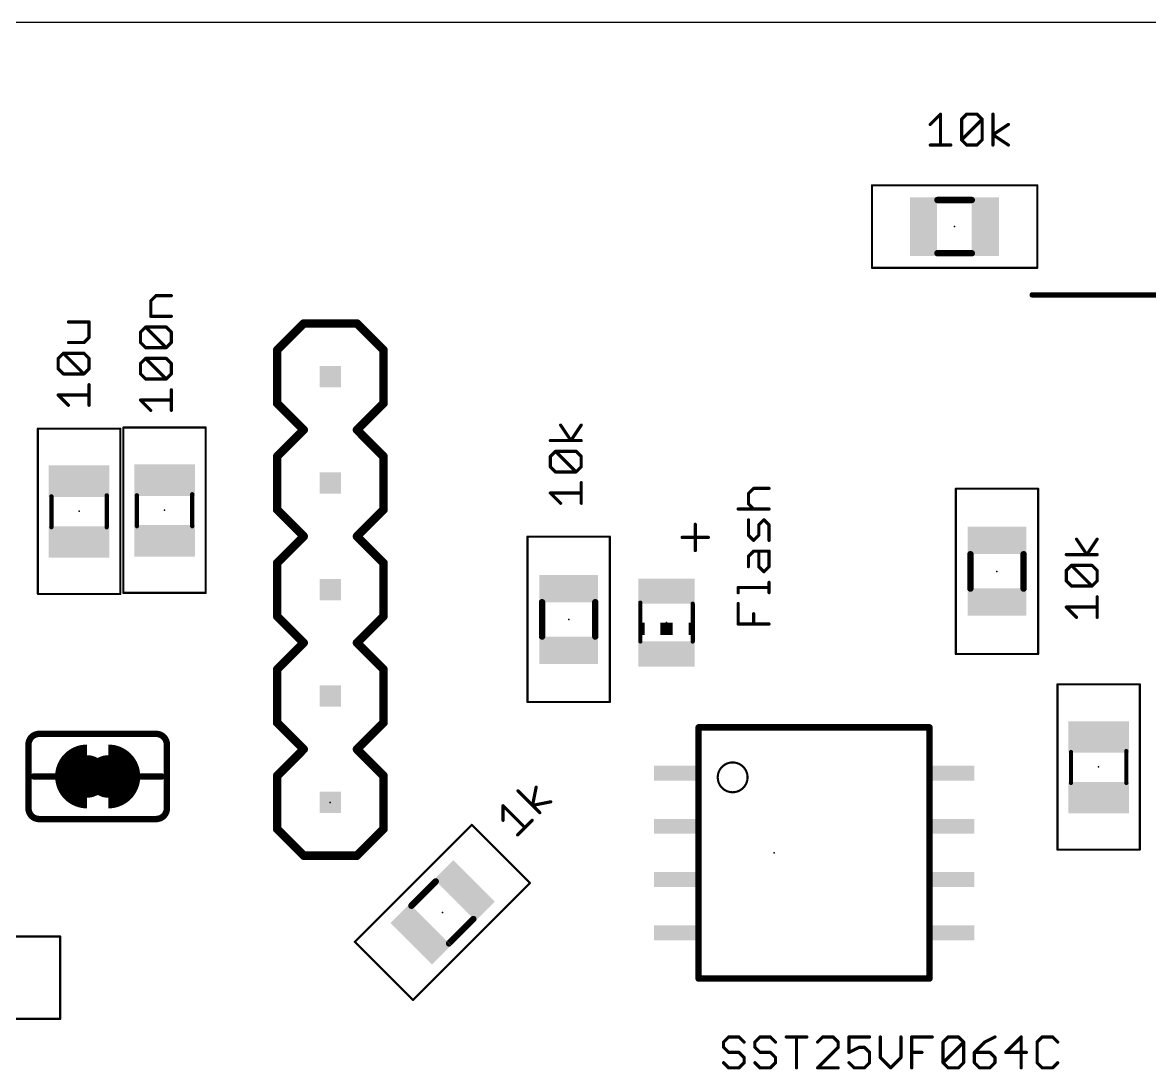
# Model space of a CAD drawing. Extents: x -5 to 95, y -7 to 91.
# Drawn here: x 46.43 to 73.33, y 56.72 to 81.7 of the extents above; entities that cross this region are included whole.
import ezdxf

# ---------------------------------------------------------------- set-up
doc = ezdxf.new("R2010")
doc.units = 0
for name, color, linetype in [('20', 7, 'CONTINUOUS'), ('21', 253, 'CONTINUOUS'), ('22', 253, 'CONTINUOUS'), ('23', 7, 'CONTINUOUS'), ('27', 253, 'CONTINUOUS'), ('39', 22, 'CONTINUOUS'), ('51', 253, 'CONTINUOUS')]:
    doc.layers.add(name, color=color, linetype=linetype)

# ---------------------------------------------------------------- blocks, each defined once
blk = doc.blocks.new('RECT')
blk.add_solid([(-0.5, -0.5), (0.5, -0.5), (-0.5, 0.5), (0.5, 0.5)])

msp = doc.modelspace()

# ---------------------------------------------------------------- linework, layer by layer
at = {"layer": '20'}
msp.add_line((95, 81.7), (-5, 81.7), dxfattribs=at)
at = {"layer": '21'}
for points, const_width in [([(52.5061, 73.8845), (53.1411, 74.5195)], 0.2032), ([(53.1411, 74.5195), (54.4111, 74.5195)], 0.2032), ([(54.4111, 74.5195), (55.0461, 73.8845)], 0.2032), ([(52.5061, 72.6145), (52.5061, 73.8845)], 0.2032), ([(55.0461, 73.8845), (55.0461, 72.6145)], 0.2032), ([(53.1411, 71.9795), (52.5061, 72.6145)], 0.2032), ([(55.0461, 72.6145), (54.4111, 71.9795)], 0.2032), ([(52.5061, 71.3445), (53.1411, 71.9795)], 0.2032), ([(54.4111, 71.9795), (55.0461, 71.3445)], 0.2032), ([(52.5061, 70.0745), (52.5061, 71.3445)], 0.2032), ([(55.0461, 71.3445), (55.0461, 70.0745)], 0.2032), ([(52.5061, 70.0745), (53.1411, 69.4395)], 0.2032), ([(54.4111, 69.4395), (55.0461, 70.0745)], 0.2032), ([(62.4864, 69.7283), (62.4864, 69.1012)], 0.0762), ([(52.5061, 68.8045), (53.1411, 69.4395)], 0.2032), ([(54.4111, 69.4395), (55.0461, 68.8045)], 0.2032), ([(62.1729, 69.4148), (62.7999, 69.4148)], 0.0762), ([(52.5061, 67.5345), (52.5061, 68.8045)], 0.2032), ([(55.0461, 68.8045), (55.0461, 67.5345)], 0.2032), ([(53.1411, 66.8995), (52.5061, 67.5345)], 0.2032), ([(55.0461, 67.5345), (54.4111, 66.8995)], 0.2032), ([(52.5061, 66.2645), (53.1411, 66.8995)], 0.2032), ([(54.4111, 66.8995), (55.0461, 66.2645)], 0.2032), ([(52.5061, 64.9945), (52.5061, 66.2645)], 0.2032), ([(55.0461, 66.2645), (55.0461, 64.9945)], 0.2032), ([(53.1411, 64.3595), (52.5061, 64.9945)], 0.2032), ([(55.0461, 64.9945), (54.4111, 64.3595)], 0.2032), ([(68.0768, 64.8828), (62.5658, 64.8828)], 0.1524), ([(46.8264, 64.7263), (49.6204, 64.7263)], 0.1524), ([(46.5724, 62.9483), (46.5724, 64.4723)], 0.1524), ([(49.8744, 62.9483), (49.8744, 64.4723)], 0.1524), ([(52.5061, 63.7245), (53.1411, 64.3595)], 0.2032), ([(54.4111, 64.3595), (55.0461, 63.7245)], 0.2032), ([(52.5061, 62.4545), (52.5061, 63.7245)], 0.2032), ([(55.0461, 63.7245), (55.0461, 62.4545)], 0.2032), ([(49.6204, 62.6943), (46.8264, 62.6943)], 0.1524), ([(52.5061, 62.4545), (53.1411, 61.8195)], 0.2032), ([(54.4111, 61.8195), (55.0461, 62.4545)], 0.2032), ([(53.1411, 61.8195), (54.4111, 61.8195)], 0.2032), ([(62.5658, 58.8888), (68.0768, 58.8888)], 0.1524)]:
    msp.add_lwpolyline(points, dxfattribs=dict(at, const_width=const_width))
for points, const_width in [([(53.1411, 74.5703, 1), (53.1411, 74.4687)], 0.1016), ([(53.177, 74.4836, 1), (53.1052, 74.5555)], 0.1016), ([(54.447, 74.5555, 1), (54.3752, 74.4836)], 0.1016), ([(54.4111, 74.4687, 1), (54.4111, 74.5703)], 0.1016), ([(52.5569, 73.8845, 1), (52.4553, 73.8845)], 0.1016), ([(52.4702, 73.9205, 1), (52.542, 73.8486)], 0.1016), ([(55.0969, 73.8845, 1), (54.9953, 73.8845)], 0.1016), ([(55.0102, 73.8486, 1), (55.082, 73.9205)], 0.1016), ([(52.542, 72.6505, 1), (52.4702, 72.5786)], 0.1016), ([(52.4553, 72.6145, 1), (52.5569, 72.6145)], 0.1016), ([(54.9953, 72.6145, 1), (55.0969, 72.6145)], 0.1016), ([(55.082, 72.5786, 1), (55.0102, 72.6505)], 0.1016), ([(53.177, 71.9436, 1), (53.1052, 72.0155)], 0.1016), ([(53.1052, 71.9436, 1), (53.177, 72.0155)], 0.1016), ([(54.447, 72.0155, 1), (54.3752, 71.9436)], 0.1016), ([(54.3752, 72.0155, 1), (54.447, 71.9436)], 0.1016), ([(52.5569, 71.3445, 1), (52.4553, 71.3445)], 0.1016), ([(52.4702, 71.3805, 1), (52.542, 71.3086)], 0.1016), ([(55.0969, 71.3445, 1), (54.9953, 71.3445)], 0.1016), ([(55.0102, 71.3086, 1), (55.082, 71.3805)], 0.1016), ([(52.542, 70.1105, 1), (52.4702, 70.0386)], 0.1016), ([(52.4553, 70.0745, 1), (52.5569, 70.0745)], 0.1016), ([(54.9953, 70.0745, 1), (55.0969, 70.0745)], 0.1016), ([(55.082, 70.0386, 1), (55.0102, 70.1105)], 0.1016), ([(62.5054, 69.7283, 1), (62.4673, 69.7283)], 0.0381), ([(53.177, 69.4036, 1), (53.1052, 69.4755)], 0.1016), ([(53.1052, 69.4036, 1), (53.177, 69.4755)], 0.1016), ([(54.447, 69.4755, 1), (54.3752, 69.4036)], 0.1016), ([(54.3752, 69.4755, 1), (54.447, 69.4036)], 0.1016), ([(62.1729, 69.4338, 1), (62.1729, 69.3957)], 0.0381), ([(62.7999, 69.3957, 1), (62.7999, 69.4338)], 0.0381), ([(52.5569, 68.8045, 1), (52.4553, 68.8045)], 0.1016), ([(52.4702, 68.8405, 1), (52.542, 68.7686)], 0.1016), ([(55.0969, 68.8045, 1), (54.9953, 68.8045)], 0.1016), ([(55.0102, 68.7686, 1), (55.082, 68.8405)], 0.1016), ([(62.4673, 69.1012, 1), (62.5054, 69.1012)], 0.0381), ([(52.542, 67.5705, 1), (52.4702, 67.4986)], 0.1016), ([(52.4553, 67.5345, 1), (52.5569, 67.5345)], 0.1016), ([(54.9953, 67.5345, 1), (55.0969, 67.5345)], 0.1016), ([(55.082, 67.4986, 1), (55.0102, 67.5705)], 0.1016), ([(53.177, 66.8636, 1), (53.1052, 66.9355)], 0.1016), ([(53.1052, 66.8636, 1), (53.177, 66.9355)], 0.1016), ([(54.447, 66.9355, 1), (54.3752, 66.8636)], 0.1016), ([(54.3752, 66.9355, 1), (54.447, 66.8636)], 0.1016), ([(52.5569, 66.2645, 1), (52.4553, 66.2645)], 0.1016), ([(52.4702, 66.3005, 1), (52.542, 66.2286)], 0.1016), ([(55.0969, 66.2645, 1), (54.9953, 66.2645)], 0.1016), ([(55.0102, 66.2286, 1), (55.082, 66.3005)], 0.1016), ([(52.542, 65.0305, 1), (52.4702, 64.9586)], 0.1016), ([(55.082, 64.9586, 1), (55.0102, 65.0305)], 0.1016), ([(52.4553, 64.9945, 1), (52.5569, 64.9945)], 0.1016), ([(54.9953, 64.9945, 1), (55.0969, 64.9945)], 0.1016), ([(62.5658, 64.9209, 1), (62.5658, 64.8447)], 0.0762), ([(68.0768, 64.8447, 1), (68.0768, 64.9209)], 0.0762), ([(46.8264, 64.7263, 0.4142), (46.5724, 64.4723)], 0.1524), ([(46.8264, 64.7644, 1), (46.8264, 64.6882)], 0.0762), ([(46.8264, 64.6882, 1), (46.8264, 64.7644)], 0.0762), ([(49.8744, 64.4723, 0.4142), (49.6204, 64.7263)], 0.1524), ([(49.6204, 64.7644, 1), (49.6204, 64.6882)], 0.0762), ([(49.6204, 64.6882, 1), (49.6204, 64.7644)], 0.0762), ([(46.6105, 64.4723, 1), (46.5343, 64.4723)], 0.0762), ([(46.5343, 64.4723, 1), (46.6105, 64.4723)], 0.0762), ([(49.9125, 64.4723, 1), (49.8363, 64.4723)], 0.0762), ([(49.8363, 64.4723, 1), (49.9125, 64.4723)], 0.0762), ([(53.177, 64.3236, 1), (53.1052, 64.3955)], 0.1016), ([(53.1052, 64.3236, 1), (53.177, 64.3955)], 0.1016), ([(54.447, 64.3955, 1), (54.3752, 64.3236)], 0.1016), ([(54.3752, 64.3955, 1), (54.447, 64.3236)], 0.1016), ([(63.3782, 63.3336, 1), (63.3782, 64.0448, 1), (63.3782, 63.3336)], 0.0508), ([(52.5569, 63.7245, 1), (52.4553, 63.7245)], 0.1016), ([(52.4702, 63.7605, 1), (52.542, 63.6886)], 0.1016), ([(55.0969, 63.7245, 1), (54.9953, 63.7245)], 0.1016), ([(55.0102, 63.6886, 1), (55.082, 63.7605)], 0.1016), ([(46.5724, 62.9483, 0.4142), (46.8264, 62.6943)], 0.1524), ([(46.6105, 62.9483, 1), (46.5343, 62.9483)], 0.0762), ([(46.5343, 62.9483, 1), (46.6105, 62.9483)], 0.0762), ([(49.6204, 62.6943, 0.4142), (49.8744, 62.9483)], 0.1524), ([(49.9125, 62.9483, 1), (49.8363, 62.9483)], 0.0762), ([(49.8363, 62.9483, 1), (49.9125, 62.9483)], 0.0762), ([(46.8264, 62.7324, 1), (46.8264, 62.6562)], 0.0762), ([(46.8264, 62.6562, 1), (46.8264, 62.7324)], 0.0762), ([(49.6204, 62.7324, 1), (49.6204, 62.6562)], 0.0762), ([(49.6204, 62.6562, 1), (49.6204, 62.7324)], 0.0762), ([(52.542, 62.4905, 1), (52.4702, 62.4186)], 0.1016), ([(52.4553, 62.4545, 1), (52.5569, 62.4545)], 0.1016), ([(54.9953, 62.4545, 1), (55.0969, 62.4545)], 0.1016), ([(55.082, 62.4186, 1), (55.0102, 62.4905)], 0.1016), ([(53.1411, 61.8703, 1), (53.1411, 61.7687)], 0.1016), ([(53.1052, 61.7836, 1), (53.177, 61.8555)], 0.1016), ([(54.3752, 61.8555, 1), (54.447, 61.7836)], 0.1016), ([(54.4111, 61.7687, 1), (54.4111, 61.8703)], 0.1016), ([(62.5658, 58.9269, 1), (62.5658, 58.8507)], 0.0762), ([(68.0768, 58.8507, 1), (68.0768, 58.9269)], 0.0762)]:
    msp.add_lwpolyline(points, format="xyb", dxfattribs=dict(at, const_width=const_width))
at = {"layer": '22', "const_width": 0.127}
msp.add_lwpolyline([(88.3272, 75.2014), (70.5272, 75.2014)], dxfattribs=at)
at = {"layer": '22', "const_width": 0.0635}
msp.add_lwpolyline([(70.5272, 75.2332, 1), (70.5272, 75.1697)], format="xyb", dxfattribs=at)
at = {"layer": '23'}
for p in [(68.6763, 76.8309), (47.779, 70.0382), (49.8189, 70.0638), (69.6878, 68.6038), (59.4647, 67.4594), (61.8003, 67.3824), (72.1143, 63.9367), (48.2234, 63.7103), (53.7761, 63.0895), (64.3688, 61.8858), (56.4505, 60.4663)]:
    msp.add_point(p, dxfattribs=at)
at = {"layer": '27', "const_width": 0.0762}
for points in [[(68.0942, 79.2687), (68.34, 79.5144)], [(68.34, 79.5144), (68.34, 78.7772)], [(68.8427, 79.3916), (68.9655, 79.5144)], [(68.8427, 78.9001), (68.8427, 79.3916)], [(68.8427, 78.9001), (69.3341, 79.3916)], [(68.9655, 79.5144), (69.2113, 79.5144)], [(69.2113, 79.5144), (69.3341, 79.3916)], [(69.3341, 79.3916), (69.3341, 78.9001)], [(69.5911, 78.7772), (69.5911, 79.5144)], [(69.5911, 79.023), (69.9597, 79.2687)], [(68.0942, 78.7772), (68.5857, 78.7772)], [(68.9655, 78.7772), (68.8427, 78.9001)], [(69.2113, 78.7772), (68.9655, 78.7772)], [(69.3341, 78.9001), (69.2113, 78.7772)], [(69.9597, 78.7772), (69.5911, 79.023)], [(49.4904, 75.0594), (49.6133, 75.1823)], [(49.4904, 74.6908), (49.4904, 75.0594)], [(49.6133, 75.1823), (49.9819, 75.1823)], [(48.0175, 74.5558), (47.526, 74.5558)], [(48.0175, 74.1872), (48.0175, 74.5558)], [(49.9819, 74.6908), (49.4904, 74.6908)], [(49.2447, 74.311), (49.3675, 74.4339)], [(49.2447, 74.0653), (49.2447, 74.311)], [(49.3675, 74.4339), (49.859, 74.4339)], [(49.859, 73.9424), (49.3675, 74.4339)], [(49.859, 74.4339), (49.9819, 74.311)], [(49.9819, 74.311), (49.9819, 74.0653)], [(47.526, 74.0643), (47.8946, 74.0643)], [(47.8946, 74.0643), (48.0175, 74.1872)], [(49.3675, 73.9424), (49.2447, 74.0653)], [(49.859, 73.9424), (49.3675, 73.9424)], [(49.9819, 74.0653), (49.859, 73.9424)], [(47.2803, 73.6845), (47.4031, 73.8074)], [(47.2803, 73.4388), (47.2803, 73.6845)], [(47.4031, 73.8074), (47.8946, 73.8074)], [(47.8946, 73.3159), (47.4031, 73.8074)], [(47.8946, 73.8074), (48.0175, 73.6845)], [(48.0175, 73.6845), (48.0175, 73.4388)], [(49.2447, 73.5626), (49.3675, 73.6855)], [(49.3675, 73.6855), (49.859, 73.6855)], [(49.859, 73.194), (49.3675, 73.6855)], [(49.859, 73.6855), (49.9819, 73.5626)], [(47.4031, 73.3159), (47.2803, 73.4388)], [(48.0175, 73.4388), (47.8946, 73.3159)], [(49.2447, 73.3168), (49.2447, 73.5626)], [(49.9819, 73.5626), (49.9819, 73.3168)], [(47.8946, 73.3159), (47.4031, 73.3159)], [(49.3675, 73.194), (49.2447, 73.3168)], [(49.859, 73.194), (49.3675, 73.194)], [(49.9819, 73.3168), (49.859, 73.194)], [(48.0175, 72.5675), (48.0175, 73.059)], [(49.9819, 72.4456), (49.9819, 72.937)], [(47.526, 72.5675), (47.2803, 72.8132)], [(47.2803, 72.8132), (48.0175, 72.8132)], [(49.4904, 72.4456), (49.2447, 72.6913)], [(49.2447, 72.6913), (49.9819, 72.6913)], [(59.5187, 71.7256), (59.273, 72.0942)], [(59.7645, 72.0942), (59.5187, 71.7256)], [(59.7645, 71.7256), (59.0272, 71.7256)], [(59.0272, 71.3458), (59.1501, 71.4687)], [(59.0272, 71.1001), (59.0272, 71.3458)], [(59.1501, 71.4687), (59.6416, 71.4687)], [(59.6416, 70.9772), (59.1501, 71.4687)], [(59.6416, 71.4687), (59.7645, 71.3458)], [(59.7645, 71.3458), (59.7645, 71.1001)], [(59.1501, 70.9772), (59.0272, 71.1001)], [(59.6416, 70.9772), (59.1501, 70.9772)], [(59.7645, 71.1001), (59.6416, 70.9772)], [(59.7645, 70.2288), (59.7645, 70.7203)], [(59.273, 70.2288), (59.0272, 70.4745)], [(59.0272, 70.4745), (59.7645, 70.4745)], [(63.756, 70.4604), (63.8789, 70.5833)], [(63.756, 70.2147), (63.756, 70.4604)], [(63.8789, 70.5833), (64.2475, 70.5833)], [(63.8789, 70.0918), (63.756, 70.2147)], [(63.5103, 70.0918), (64.2475, 70.0918)], [(63.756, 69.4663), (63.756, 69.8349)], [(64.1247, 69.8349), (64.0018, 69.712)], [(64.0018, 69.712), (64.0018, 69.4663)], [(64.2475, 69.712), (64.1247, 69.8349)], [(64.2475, 69.3434), (64.2475, 69.712)], [(63.8789, 69.3434), (63.756, 69.4663)], [(64.0018, 69.4663), (63.8789, 69.3434)], [(71.8325, 69.0037), (71.5867, 69.3723)], [(72.0782, 69.3723), (71.8325, 69.0037)], [(63.756, 68.9636), (63.8789, 69.0865)], [(63.756, 68.7179), (63.756, 68.9636)], [(63.8789, 69.0865), (64.2475, 69.0865)], [(64.0018, 68.7179), (64.0018, 69.0865)], [(64.2475, 69.0865), (64.2475, 68.7179)], [(72.0782, 69.0037), (71.341, 69.0037)], [(64.1247, 68.595), (64.0018, 68.7179)], [(64.2475, 68.7179), (64.1247, 68.595)], [(71.341, 68.6239), (71.4639, 68.7467)], [(71.341, 68.3781), (71.341, 68.6239)], [(71.4639, 68.7467), (71.9553, 68.7467)], [(71.9553, 68.2552), (71.4639, 68.7467)], [(71.9553, 68.7467), (72.0782, 68.6239)], [(72.0782, 68.6239), (72.0782, 68.3781)], [(64.2475, 68.0961), (64.2475, 68.3418)], [(71.4639, 68.2552), (71.341, 68.3781)], [(72.0782, 68.3781), (71.9553, 68.2552)], [(63.5103, 68.0961), (63.5103, 68.2189)], [(63.5103, 68.2189), (64.2475, 68.2189)], [(71.9553, 68.2552), (71.4639, 68.2552)], [(63.5103, 67.3476), (63.5103, 67.8391)], [(71.5867, 67.5068), (71.341, 67.7526)], [(71.341, 67.7526), (72.0782, 67.7526)], [(72.0782, 67.5068), (72.0782, 67.9983)], [(63.8789, 67.3476), (63.8789, 67.5934)], [(64.2475, 67.3476), (63.5103, 67.3476)], [(58.602, 63.0192), (58.6888, 63.4536)], [(58.7757, 62.8454), (58.2544, 63.3667)], [(57.899, 62.6638), (57.899, 63.0113)], [(57.899, 63.0113), (58.4203, 62.49)], [(59.0364, 63.1061), (58.602, 63.0192)], [(58.2465, 62.3162), (58.594, 62.6638)], [(63.2841, 57.4943), (63.1612, 57.3714)], [(63.1612, 57.3714), (63.1612, 57.2486)], [(63.5298, 57.4943), (63.2841, 57.4943)], [(63.6527, 57.3714), (63.5298, 57.4943)], [(64.0325, 57.4943), (63.9096, 57.3714)], [(63.9096, 57.3714), (63.9096, 57.2486)], [(64.2782, 57.4943), (64.0325, 57.4943)], [(64.4011, 57.3714), (64.2782, 57.4943)], [(64.658, 57.4943), (65.1495, 57.4943)], [(64.9038, 56.7571), (64.9038, 57.4943)], [(65.5293, 57.4943), (65.4064, 57.3714)], [(65.7751, 57.4943), (65.5293, 57.4943)], [(65.8979, 57.3714), (65.7751, 57.4943)], [(65.8979, 57.2486), (65.8979, 57.3714)], [(66.6463, 57.4943), (66.1549, 57.4943)], [(66.1549, 57.4943), (66.1549, 57.1257)], [(66.9033, 57.4943), (66.9033, 57.0028)], [(67.3948, 57.0028), (67.3948, 57.4943)], [(67.6517, 56.7571), (67.6517, 57.4943)], [(67.6517, 57.4943), (68.1432, 57.4943)], [(68.4001, 57.3714), (68.523, 57.4943)], [(68.4001, 56.88), (68.4001, 57.3714)], [(68.4001, 56.88), (68.8916, 57.3714)], [(68.523, 57.4943), (68.7687, 57.4943)], [(68.7687, 57.4943), (68.8916, 57.3714)], [(68.8916, 57.3714), (68.8916, 56.88)], [(69.3943, 57.3714), (69.1485, 57.1257)], [(69.64, 57.4943), (69.3943, 57.3714)], [(70.2655, 57.4943), (69.8969, 57.1257)], [(70.2655, 56.7571), (70.2655, 57.4943)], [(70.7682, 57.4943), (70.6453, 57.3714)], [(70.6453, 57.3714), (70.6453, 56.88)], [(71.014, 57.4943), (70.7682, 57.4943)], [(71.1368, 57.3714), (71.014, 57.4943)], [(63.1612, 57.2486), (63.2841, 57.1257)], [(63.2841, 57.1257), (63.5298, 57.1257)], [(63.5298, 57.1257), (63.6527, 57.0028)], [(63.6527, 57.0028), (63.6527, 56.88)], [(63.9096, 57.2486), (64.0325, 57.1257)], [(64.0325, 57.1257), (64.2782, 57.1257)], [(64.2782, 57.1257), (64.4011, 57.0028)], [(64.4011, 57.0028), (64.4011, 56.88)], [(65.4064, 56.7571), (65.8979, 57.2486)], [(66.1549, 57.1257), (66.4006, 57.2486)], [(66.4006, 57.2486), (66.5235, 57.2486)], [(66.5235, 57.2486), (66.6463, 57.1257)], [(66.6463, 57.1257), (66.6463, 56.88)], [(66.9033, 57.0028), (67.149, 56.7571)], [(67.149, 56.7571), (67.3948, 57.0028)], [(67.6517, 57.1257), (67.8974, 57.1257)], [(69.1485, 57.1257), (69.1485, 56.88)], [(69.5171, 57.1257), (69.1485, 57.1257)], [(69.64, 57.0028), (69.5171, 57.1257)], [(69.64, 56.88), (69.64, 57.0028)], [(69.8969, 57.1257), (70.3884, 57.1257)], [(63.2841, 56.7571), (63.1612, 56.88)], [(63.5298, 56.7571), (63.2841, 56.7571)], [(63.6527, 56.88), (63.5298, 56.7571)], [(64.0325, 56.7571), (63.9096, 56.88)], [(64.2782, 56.7571), (64.0325, 56.7571)], [(64.4011, 56.88), (64.2782, 56.7571)], [(65.8979, 56.7571), (65.4064, 56.7571)], [(66.2777, 56.7571), (66.1549, 56.88)], [(66.5235, 56.7571), (66.2777, 56.7571)], [(66.6463, 56.88), (66.5235, 56.7571)], [(68.523, 56.7571), (68.4001, 56.88)], [(68.7687, 56.7571), (68.523, 56.7571)], [(68.8916, 56.88), (68.7687, 56.7571)], [(69.1485, 56.88), (69.2714, 56.7571)], [(69.2714, 56.7571), (69.5171, 56.7571)], [(69.5171, 56.7571), (69.64, 56.88)], [(70.6453, 56.88), (70.7682, 56.7571)], [(70.7682, 56.7571), (71.014, 56.7571)], [(71.014, 56.7571), (71.1368, 56.88)]]:
    msp.add_lwpolyline(points, dxfattribs=at)
at = {"layer": '27', "const_width": 0.0381}
for points in [[(68.359, 79.5144, 1), (68.3209, 79.5144)], [(68.3535, 79.501, 1), (68.3265, 79.5279)], [(68.8617, 79.3916, 1), (68.8236, 79.3916)], [(68.8292, 79.405, 1), (68.8561, 79.3781)], [(68.9655, 79.5335, 1), (68.9655, 79.4954)], [(68.979, 79.501, 1), (68.9521, 79.5279)], [(69.2247, 79.5279, 1), (69.1978, 79.501)], [(69.2113, 79.4954, 1), (69.2113, 79.5335)], [(69.3532, 79.3916, 1), (69.3151, 79.3916)], [(69.3476, 79.3781, 1), (69.3207, 79.405)], [(69.3207, 79.3781, 1), (69.3476, 79.405)], [(69.6101, 79.5144, 1), (69.572, 79.5144)], [(68.0808, 79.2822, 1), (68.1077, 79.2552)], [(69.9703, 79.2529, 1), (69.9491, 79.2846)], [(68.0942, 78.7963, 1), (68.0942, 78.7582)], [(68.5857, 78.7582, 1), (68.5857, 78.7963)], [(68.8561, 78.9136, 1), (68.8292, 78.8866)], [(68.8292, 78.9136, 1), (68.8561, 78.8866)], [(68.8236, 78.9001, 1), (68.8617, 78.9001)], [(68.9655, 78.7963, 1), (68.9655, 78.7582)], [(68.9521, 78.7637, 1), (68.979, 78.7907)], [(69.1978, 78.7907, 1), (69.2247, 78.7637)], [(69.2113, 78.7582, 1), (69.2113, 78.7963)], [(69.3151, 78.9001, 1), (69.3532, 78.9001)], [(69.3476, 78.8866, 1), (69.3207, 78.9136)], [(69.6016, 79.0388, 1), (69.5805, 79.0071)], [(69.5805, 79.0388, 1), (69.6016, 79.0071)], [(69.9491, 78.7614, 1), (69.9703, 78.7931)], [(68.3209, 78.7772, 1), (68.359, 78.7772)], [(69.572, 78.7772, 1), (69.6101, 78.7772)], [(49.4769, 75.0729, 1), (49.5039, 75.0459)], [(49.5095, 75.0594, 1), (49.4714, 75.0594)], [(49.6133, 75.2013, 1), (49.6133, 75.1632)], [(49.6267, 75.1688, 1), (49.5998, 75.1958)], [(49.9819, 75.1632, 1), (49.9819, 75.2013)], [(47.526, 74.5749, 1), (47.526, 74.5368)], [(48.0365, 74.5558, 1), (47.9984, 74.5558)], [(48.0175, 74.5368, 1), (48.0175, 74.5749)], [(49.4904, 74.7099, 1), (49.4904, 74.6718)], [(49.4714, 74.6908, 1), (49.5095, 74.6908)], [(49.9819, 74.6718, 1), (49.9819, 74.7099)], [(49.2312, 74.3245, 1), (49.2581, 74.2975)], [(49.2637, 74.311, 1), (49.2256, 74.311)], [(49.3675, 74.4529, 1), (49.3675, 74.4148)], [(49.381, 74.4473, 1), (49.3541, 74.4204)], [(49.381, 74.4204, 1), (49.3541, 74.4473)], [(49.8725, 74.4473, 1), (49.8455, 74.4204)], [(49.859, 74.4148, 1), (49.859, 74.4529)], [(50.0009, 74.311, 1), (49.9628, 74.311)], [(49.9684, 74.2975, 1), (49.9954, 74.3245)], [(47.526, 74.0834, 1), (47.526, 74.0453)], [(47.8812, 74.0778, 1), (47.9081, 74.0509)], [(47.8946, 74.0453, 1), (47.8946, 74.0834)], [(47.9984, 74.1872, 1), (48.0365, 74.1872)], [(48.031, 74.1737, 1), (48.004, 74.2007)], [(49.2581, 74.0787, 1), (49.2312, 74.0518)], [(49.2256, 74.0653, 1), (49.2637, 74.0653)], [(49.3675, 73.9614, 1), (49.3675, 73.9233)], [(49.3541, 73.9289, 1), (49.381, 73.9559)], [(49.8455, 73.9559, 1), (49.8725, 73.9289)], [(49.8455, 73.9289, 1), (49.8725, 73.9559)], [(49.859, 73.9233, 1), (49.859, 73.9614)], [(49.9628, 74.0653, 1), (50.0009, 74.0653)], [(49.9954, 74.0518, 1), (49.9684, 74.0787)], [(47.2993, 73.6845, 1), (47.2612, 73.6845)], [(47.2668, 73.698, 1), (47.2937, 73.6711)], [(47.4031, 73.8265, 1), (47.4031, 73.7884)], [(47.4166, 73.8209, 1), (47.3897, 73.7939)], [(47.4166, 73.7939, 1), (47.3897, 73.8209)], [(47.9081, 73.8209, 1), (47.8812, 73.7939)], [(47.8946, 73.7884, 1), (47.8946, 73.8265)], [(48.0365, 73.6845, 1), (47.9984, 73.6845)], [(48.004, 73.6711, 1), (48.031, 73.698)], [(49.3675, 73.7045, 1), (49.3675, 73.6664)], [(49.381, 73.6989, 1), (49.3541, 73.672)], [(49.381, 73.672, 1), (49.3541, 73.6989)], [(49.8725, 73.6989, 1), (49.8455, 73.672)], [(49.859, 73.6664, 1), (49.859, 73.7045)], [(47.2937, 73.4523, 1), (47.2668, 73.4253)], [(47.2612, 73.4388, 1), (47.2993, 73.4388)], [(47.9984, 73.4388, 1), (48.0365, 73.4388)], [(48.031, 73.4253, 1), (48.004, 73.4523)], [(49.2312, 73.5761, 1), (49.2581, 73.5491)], [(49.2637, 73.5626, 1), (49.2256, 73.5626)], [(50.0009, 73.5626, 1), (49.9628, 73.5626)], [(49.9684, 73.5491, 1), (49.9954, 73.5761)], [(47.4031, 73.335, 1), (47.4031, 73.2969)], [(47.3897, 73.3025, 1), (47.4166, 73.3294)], [(47.8812, 73.3294, 1), (47.9081, 73.3025)], [(47.8812, 73.3025, 1), (47.9081, 73.3294)], [(47.8946, 73.2969, 1), (47.8946, 73.335)], [(49.2581, 73.3303, 1), (49.2312, 73.3034)], [(49.2256, 73.3168, 1), (49.2637, 73.3168)], [(49.3675, 73.213, 1), (49.3675, 73.1749)], [(49.3541, 73.1805, 1), (49.381, 73.2074)], [(49.8455, 73.2074, 1), (49.8725, 73.1805)], [(49.8455, 73.1805, 1), (49.8725, 73.2074)], [(49.859, 73.1749, 1), (49.859, 73.213)], [(49.9628, 73.3168, 1), (50.0009, 73.3168)], [(49.9954, 73.3034, 1), (49.9684, 73.3303)], [(48.0365, 73.059, 1), (47.9984, 73.059)], [(50.0009, 72.937, 1), (49.9628, 72.937)], [(47.2937, 72.8267, 1), (47.2668, 72.7998)], [(47.2803, 72.8323, 1), (47.2803, 72.7942)], [(48.0175, 72.7942, 1), (48.0175, 72.8323)], [(49.2581, 72.7048, 1), (49.2312, 72.6778)], [(49.2447, 72.7103, 1), (49.2447, 72.6722)], [(49.9819, 72.6722, 1), (49.9819, 72.7103)], [(47.5125, 72.554, 1), (47.5395, 72.581)], [(47.9984, 72.5675, 1), (48.0365, 72.5675)], [(49.4769, 72.4321, 1), (49.5039, 72.459)], [(49.9628, 72.4456, 1), (50.0009, 72.4456)], [(59.2888, 72.1048, 1), (59.2571, 72.0837)], [(59.7803, 72.0837, 1), (59.7486, 72.1048)], [(59.0272, 71.7447, 1), (59.0272, 71.7066)], [(59.5029, 71.7362, 1), (59.5346, 71.715)], [(59.5029, 71.715, 1), (59.5346, 71.7362)], [(59.7645, 71.7066, 1), (59.7645, 71.7447)], [(59.0138, 71.3593, 1), (59.0407, 71.3323)], [(59.0463, 71.3458, 1), (59.0082, 71.3458)], [(59.1636, 71.4822, 1), (59.1366, 71.4552)], [(59.1501, 71.4877, 1), (59.1501, 71.4496)], [(59.1636, 71.4552, 1), (59.1366, 71.4822)], [(59.6551, 71.4822, 1), (59.6281, 71.4552)], [(59.6416, 71.4496, 1), (59.6416, 71.4877)], [(59.7835, 71.3458, 1), (59.7454, 71.3458)], [(59.751, 71.3323, 1), (59.7779, 71.3593)], [(59.0407, 71.1135, 1), (59.0138, 71.0866)], [(59.0082, 71.1001, 1), (59.0463, 71.1001)], [(59.1501, 70.9962, 1), (59.1501, 70.9581)], [(59.1366, 70.9637, 1), (59.1636, 70.9907)], [(59.6281, 70.9907, 1), (59.6551, 70.9637)], [(59.6281, 70.9637, 1), (59.6551, 70.9907)], [(59.6416, 70.9581, 1), (59.6416, 70.9962)], [(59.7454, 71.1001, 1), (59.7835, 71.1001)], [(59.7779, 71.0866, 1), (59.751, 71.1135)], [(59.7835, 70.7203, 1), (59.7454, 70.7203)], [(59.0272, 70.4936, 1), (59.0272, 70.4555)], [(59.0407, 70.488, 1), (59.0138, 70.4611)], [(59.7645, 70.4555, 1), (59.7645, 70.4936)], [(63.7751, 70.4604, 1), (63.737, 70.4604)], [(63.7426, 70.4739, 1), (63.7695, 70.447)], [(63.8789, 70.6024, 1), (63.8789, 70.5643)], [(63.8924, 70.5698, 1), (63.8654, 70.5968)], [(64.2475, 70.5643, 1), (64.2475, 70.6024)], [(59.2595, 70.2153, 1), (59.2865, 70.2423)], [(59.7454, 70.2288, 1), (59.7835, 70.2288)], [(63.7695, 70.2282, 1), (63.7426, 70.2012)], [(63.737, 70.2147, 1), (63.7751, 70.2147)], [(63.5103, 70.1109, 1), (63.5103, 70.0728)], [(63.8654, 70.0784, 1), (63.8924, 70.1053)], [(64.2475, 70.0728, 1), (64.2475, 70.1109)], [(63.7751, 69.8349, 1), (63.737, 69.8349)], [(64.0208, 69.712, 1), (63.9827, 69.712)], [(63.9883, 69.7255, 1), (64.0152, 69.6986)], [(64.1381, 69.8484, 1), (64.1112, 69.8214)], [(64.1381, 69.8214, 1), (64.1112, 69.8484)], [(64.2666, 69.712, 1), (64.2285, 69.712)], [(64.234, 69.6986, 1), (64.261, 69.7255)], [(63.7695, 69.4797, 1), (63.7426, 69.4528)], [(63.737, 69.4663, 1), (63.7751, 69.4663)], [(63.9827, 69.4663, 1), (64.0208, 69.4663)], [(64.0152, 69.4528, 1), (63.9883, 69.4797)], [(71.6026, 69.3828, 1), (71.5709, 69.3617)], [(72.0941, 69.3617, 1), (72.0624, 69.3828)], [(63.8654, 69.3569, 1), (63.8924, 69.3299)], [(63.8654, 69.3299, 1), (63.8924, 69.3569)], [(64.2285, 69.3434, 1), (64.2666, 69.3434)], [(63.7426, 68.9771, 1), (63.7695, 68.9501)], [(63.7751, 68.9636, 1), (63.737, 68.9636)], [(63.8789, 69.1055, 1), (63.8789, 69.0674)], [(63.8924, 69.073, 1), (63.8654, 69.0999)], [(64.0208, 69.0865, 1), (63.9827, 69.0865)], [(64.2666, 69.0865, 1), (64.2285, 69.0865)], [(64.2475, 69.0674, 1), (64.2475, 69.1055)], [(71.341, 69.0227, 1), (71.341, 68.9846)], [(71.8166, 69.0142, 1), (71.8483, 68.9931)], [(71.8166, 68.9931, 1), (71.8483, 69.0142)], [(72.0782, 68.9846, 1), (72.0782, 69.0227)], [(63.737, 68.7179, 1), (63.7751, 68.7179)], [(64.0152, 68.7313, 1), (63.9883, 68.7044)], [(63.9827, 68.7179, 1), (64.0208, 68.7179)], [(64.1112, 68.6085, 1), (64.1381, 68.5815)], [(64.1112, 68.5815, 1), (64.1381, 68.6085)], [(64.2285, 68.7179, 1), (64.2666, 68.7179)], [(64.261, 68.7044, 1), (64.234, 68.7313)], [(71.36, 68.6239, 1), (71.3219, 68.6239)], [(71.3275, 68.6373, 1), (71.3545, 68.6104)], [(71.4639, 68.7658, 1), (71.4639, 68.7277)], [(71.4773, 68.7602, 1), (71.4504, 68.7333)], [(71.4773, 68.7333, 1), (71.4504, 68.7602)], [(71.9688, 68.7602, 1), (71.9419, 68.7333)], [(71.9553, 68.7277, 1), (71.9553, 68.7658)], [(72.0973, 68.6239, 1), (72.0592, 68.6239)], [(72.0647, 68.6104, 1), (72.0917, 68.6373)], [(64.2666, 68.3418, 1), (64.2285, 68.3418)], [(71.3545, 68.3916, 1), (71.3275, 68.3646)], [(71.3219, 68.3781, 1), (71.36, 68.3781)], [(72.0592, 68.3781, 1), (72.0973, 68.3781)], [(72.0917, 68.3646, 1), (72.0647, 68.3916)], [(63.5293, 68.2189, 1), (63.4912, 68.2189)], [(63.4912, 68.0961, 1), (63.5293, 68.0961)], [(63.5103, 68.238, 1), (63.5103, 68.1999)], [(64.2285, 68.0961, 1), (64.2666, 68.0961)], [(64.2475, 68.1999, 1), (64.2475, 68.238)], [(71.4639, 68.2743, 1), (71.4639, 68.2362)], [(71.4504, 68.2418, 1), (71.4773, 68.2687)], [(71.9419, 68.2687, 1), (71.9688, 68.2418)], [(71.9419, 68.2418, 1), (71.9688, 68.2687)], [(71.9553, 68.2362, 1), (71.9553, 68.2743)], [(63.5293, 67.8391, 1), (63.4912, 67.8391)], [(71.3545, 67.766, 1), (71.3275, 67.7391)], [(71.341, 67.7716, 1), (71.341, 67.7335)], [(72.0973, 67.9983, 1), (72.0592, 67.9983)], [(72.0782, 67.7335, 1), (72.0782, 67.7716)], [(63.898, 67.5934, 1), (63.8599, 67.5934)], [(71.5733, 67.4934, 1), (71.6002, 67.5203)], [(72.0592, 67.5068, 1), (72.0973, 67.5068)], [(63.4912, 67.3476, 1), (63.5293, 67.3476)], [(63.5103, 67.3667, 1), (63.5103, 67.3286)], [(63.8599, 67.3476, 1), (63.898, 67.3476)], [(64.2475, 67.3286, 1), (64.2475, 67.3667)], [(58.7075, 63.4499, 1), (58.6702, 63.4573)], [(58.2679, 63.3802, 1), (58.241, 63.3533)], [(57.918, 63.0113, 1), (57.8799, 63.0113)], [(57.9124, 63.0248, 1), (57.8855, 62.9978)], [(58.5982, 63.0379, 1), (58.6057, 63.0005)], [(58.5833, 63.0229, 1), (58.6206, 63.0155)], [(59.0401, 63.0874, 1), (59.0326, 63.1248)], [(57.8799, 62.6638, 1), (57.918, 62.6638)], [(58.6075, 62.6503, 1), (58.5806, 62.6772)], [(58.7623, 62.832, 1), (58.7892, 62.8589)], [(58.4068, 62.4765, 1), (58.4337, 62.5035)], [(58.233, 62.3297, 1), (58.26, 62.3027)], [(63.1802, 57.3714, 1), (63.1421, 57.3714)], [(63.1477, 57.3849, 1), (63.1747, 57.358)], [(63.2841, 57.5134, 1), (63.2841, 57.4753)], [(63.2975, 57.4808, 1), (63.2706, 57.5078)], [(63.5433, 57.5078, 1), (63.5163, 57.4808)], [(63.5298, 57.4753, 1), (63.5298, 57.5134)], [(63.6392, 57.358, 1), (63.6661, 57.3849)], [(63.9287, 57.3714, 1), (63.8906, 57.3714)], [(63.8961, 57.3849, 1), (63.9231, 57.358)], [(64.0325, 57.5134, 1), (64.0325, 57.4753)], [(64.0459, 57.4808, 1), (64.019, 57.5078)], [(64.2917, 57.5078, 1), (64.2647, 57.4808)], [(64.2782, 57.4753, 1), (64.2782, 57.5134)], [(64.3876, 57.358, 1), (64.4146, 57.3849)], [(64.658, 57.5134, 1), (64.658, 57.4753)], [(64.9228, 57.4943, 1), (64.8847, 57.4943)], [(65.1495, 57.4753, 1), (65.1495, 57.5134)], [(65.393, 57.3849, 1), (65.4199, 57.358)], [(65.5293, 57.5134, 1), (65.5293, 57.4753)], [(65.5428, 57.4808, 1), (65.5158, 57.5078)], [(65.7885, 57.5078, 1), (65.7616, 57.4808)], [(65.7751, 57.4753, 1), (65.7751, 57.5134)], [(65.917, 57.3714, 1), (65.8789, 57.3714)], [(65.8845, 57.358, 1), (65.9114, 57.3849)], [(66.1549, 57.5134, 1), (66.1549, 57.4753)], [(66.1739, 57.4943, 1), (66.1358, 57.4943)], [(66.6463, 57.4753, 1), (66.6463, 57.5134)], [(66.9223, 57.4943, 1), (66.8842, 57.4943)], [(67.4138, 57.4943, 1), (67.3757, 57.4943)], [(67.6707, 57.4943, 1), (67.6326, 57.4943)], [(67.6517, 57.5134, 1), (67.6517, 57.4753)], [(68.1432, 57.4753, 1), (68.1432, 57.5134)], [(68.3866, 57.3849, 1), (68.4136, 57.358)], [(68.4192, 57.3714, 1), (68.3811, 57.3714)], [(68.523, 57.5134, 1), (68.523, 57.4753)], [(68.5364, 57.4808, 1), (68.5095, 57.5078)], [(68.7822, 57.5078, 1), (68.7552, 57.4808)], [(68.7687, 57.4753, 1), (68.7687, 57.5134)], [(68.9106, 57.3714, 1), (68.8725, 57.3714)], [(68.9051, 57.358, 1), (68.8781, 57.3849)], [(68.8781, 57.358, 1), (68.9051, 57.3849)], [(69.3857, 57.3885, 1), (69.4028, 57.3544)], [(69.4077, 57.358, 1), (69.3808, 57.3849)], [(69.6485, 57.4773, 1), (69.6315, 57.5114)], [(70.2846, 57.4943, 1), (70.2465, 57.4943)], [(70.279, 57.4808, 1), (70.2521, 57.5078)], [(70.6644, 57.3714, 1), (70.6263, 57.3714)], [(70.6319, 57.3849, 1), (70.6588, 57.358)], [(70.7682, 57.5134, 1), (70.7682, 57.4753)], [(70.7817, 57.4808, 1), (70.7547, 57.5078)], [(71.0274, 57.5078, 1), (71.0005, 57.4808)], [(71.014, 57.4753, 1), (71.014, 57.5134)], [(71.1234, 57.358, 1), (71.1503, 57.3849)], [(63.1421, 57.2486, 1), (63.1802, 57.2486)], [(63.1747, 57.262, 1), (63.1477, 57.2351)], [(63.2841, 57.1448, 1), (63.2841, 57.1067)], [(63.2706, 57.1122, 1), (63.2975, 57.1392)], [(63.5433, 57.1392, 1), (63.5163, 57.1122)], [(63.5298, 57.1067, 1), (63.5298, 57.1448)], [(63.6717, 57.0028, 1), (63.6336, 57.0028)], [(63.6392, 56.9894, 1), (63.6661, 57.0163)], [(63.9231, 57.262, 1), (63.8961, 57.2351)], [(63.8906, 57.2486, 1), (63.9287, 57.2486)], [(64.0325, 57.1448, 1), (64.0325, 57.1067)], [(64.019, 57.1122, 1), (64.0459, 57.1392)], [(64.2917, 57.1392, 1), (64.2647, 57.1122)], [(64.2782, 57.1067, 1), (64.2782, 57.1448)], [(64.4201, 57.0028, 1), (64.382, 57.0028)], [(64.3876, 56.9894, 1), (64.4146, 57.0163)], [(65.8789, 57.2486, 1), (65.917, 57.2486)], [(65.9114, 57.2351, 1), (65.8845, 57.262)], [(66.1463, 57.1427, 1), (66.1634, 57.1087)], [(66.1358, 57.1257, 1), (66.1739, 57.1257)], [(66.4006, 57.2676, 1), (66.4006, 57.2295)], [(66.4091, 57.2315, 1), (66.3921, 57.2656)], [(66.5369, 57.262, 1), (66.51, 57.2351)], [(66.5235, 57.2295, 1), (66.5235, 57.2676)], [(66.6654, 57.1257, 1), (66.6273, 57.1257)], [(66.6329, 57.1122, 1), (66.6598, 57.1392)], [(66.9167, 57.0163, 1), (66.8898, 56.9894)], [(66.8842, 57.0028, 1), (66.9223, 57.0028)], [(67.3757, 57.0028, 1), (67.4138, 57.0028)], [(67.4082, 56.9894, 1), (67.3813, 57.0163)], [(67.6517, 57.1448, 1), (67.6517, 57.1067)], [(67.8974, 57.1067, 1), (67.8974, 57.1448)], [(69.1485, 57.1448, 1), (69.1485, 57.1067)], [(69.135, 57.1392, 1), (69.162, 57.1122)], [(69.1676, 57.1257, 1), (69.1295, 57.1257)], [(69.5306, 57.1392, 1), (69.5037, 57.1122)], [(69.5171, 57.1067, 1), (69.5171, 57.1448)], [(69.659, 57.0028, 1), (69.621, 57.0028)], [(69.6265, 56.9894, 1), (69.6535, 57.0163)], [(69.8969, 57.1448, 1), (69.8969, 57.1067)], [(69.8835, 57.1392, 1), (69.9104, 57.1122)], [(70.3884, 57.1067, 1), (70.3884, 57.1448)], [(63.1747, 56.8934, 1), (63.1477, 56.8665)], [(63.2841, 56.7761, 1), (63.2841, 56.738)], [(63.2706, 56.7436, 1), (63.2975, 56.7706)], [(63.5163, 56.7706, 1), (63.5433, 56.7436)], [(63.5298, 56.738, 1), (63.5298, 56.7761)], [(63.6336, 56.88, 1), (63.6717, 56.88)], [(63.6661, 56.8665, 1), (63.6392, 56.8934)], [(63.9231, 56.8934, 1), (63.8961, 56.8665)], [(64.0325, 56.7761, 1), (64.0325, 56.738)], [(64.019, 56.7436, 1), (64.0459, 56.7706)], [(64.2647, 56.7706, 1), (64.2917, 56.7436)], [(64.2782, 56.738, 1), (64.2782, 56.7761)], [(64.382, 56.88, 1), (64.4201, 56.88)], [(64.4146, 56.8665, 1), (64.3876, 56.8934)], [(64.8847, 56.7571, 1), (64.9228, 56.7571)], [(65.4064, 56.7761, 1), (65.4064, 56.738)], [(65.393, 56.7706, 1), (65.4199, 56.7436)], [(65.8979, 56.738, 1), (65.8979, 56.7761)], [(66.1683, 56.8934, 1), (66.1414, 56.8665)], [(66.2777, 56.7761, 1), (66.2777, 56.738)], [(66.2643, 56.7436, 1), (66.2912, 56.7706)], [(66.51, 56.7706, 1), (66.5369, 56.7436)], [(66.5235, 56.738, 1), (66.5235, 56.7761)], [(66.6273, 56.88, 1), (66.6654, 56.88)], [(66.6598, 56.8665, 1), (66.6329, 56.8934)], [(67.1355, 56.7706, 1), (67.1625, 56.7436)], [(67.1355, 56.7436, 1), (67.1625, 56.7706)], [(67.6326, 56.7571, 1), (67.6707, 56.7571)], [(68.4136, 56.8934, 1), (68.3866, 56.8665)], [(68.3866, 56.8934, 1), (68.4136, 56.8665)], [(68.3811, 56.88, 1), (68.4192, 56.88)], [(68.523, 56.7761, 1), (68.523, 56.738)], [(68.5095, 56.7436, 1), (68.5364, 56.7706)], [(68.7552, 56.7706, 1), (68.7822, 56.7436)], [(68.7687, 56.738, 1), (68.7687, 56.7761)], [(68.8725, 56.88, 1), (68.9106, 56.88)], [(68.9051, 56.8665, 1), (68.8781, 56.8934)], [(69.162, 56.8934, 1), (69.135, 56.8665)], [(69.1295, 56.88, 1), (69.1676, 56.88)], [(69.2714, 56.7761, 1), (69.2714, 56.738)], [(69.2579, 56.7436, 1), (69.2849, 56.7706)], [(69.5037, 56.7706, 1), (69.5306, 56.7436)], [(69.5171, 56.738, 1), (69.5171, 56.7761)], [(69.621, 56.88, 1), (69.659, 56.88)], [(69.6535, 56.8665, 1), (69.6265, 56.8934)], [(70.2465, 56.7571, 1), (70.2846, 56.7571)], [(70.6588, 56.8934, 1), (70.6319, 56.8665)], [(70.6263, 56.88, 1), (70.6644, 56.88)], [(70.7682, 56.7761, 1), (70.7682, 56.738)], [(70.7547, 56.7436, 1), (70.7817, 56.7706)], [(71.0005, 56.7706, 1), (71.0274, 56.7436)], [(71.014, 56.738, 1), (71.014, 56.7761)], [(71.1503, 56.8665, 1), (71.1234, 56.8934)]]:
    msp.add_lwpolyline(points, format="xyb", dxfattribs=at)
at = {"layer": '39', "const_width": 0.0508}
for points in [[(66.7033, 77.8139), (70.6493, 77.8139)], [(66.7033, 75.8479), (66.7033, 77.8139)], [(70.6493, 77.8139), (70.6493, 75.8479)], [(70.6493, 75.8479), (66.7033, 75.8479)], [(46.796, 68.0652), (46.796, 72.0112)], [(46.796, 72.0112), (48.762, 72.0112)], [(48.762, 72.0112), (48.762, 68.0652)], [(48.8359, 68.0908), (48.8359, 72.0368)], [(48.8359, 72.0368), (50.8019, 72.0368)], [(50.8019, 72.0368), (50.8019, 68.0908)], [(68.7048, 66.6308), (68.7048, 70.5768)], [(68.7048, 70.5768), (70.6708, 70.5768)], [(70.6708, 70.5768), (70.6708, 66.6308)], [(58.4817, 65.4864), (58.4817, 69.4324)], [(58.4817, 69.4324), (60.4477, 69.4324)], [(60.4477, 69.4324), (60.4477, 65.4864)], [(48.762, 68.0652), (46.796, 68.0652)], [(50.8019, 68.0908), (48.8359, 68.0908)], [(70.6708, 66.6308), (68.7048, 66.6308)], [(71.1313, 61.9637), (71.1313, 65.9097)], [(71.1313, 65.9097), (73.0973, 65.9097)], [(73.0973, 65.9097), (73.0973, 61.9637)], [(60.4477, 65.4864), (58.4817, 65.4864)], [(54.3603, 59.7662), (57.1505, 62.5565)], [(57.1505, 62.5565), (58.5407, 61.1663)], [(73.0973, 61.9637), (71.1313, 61.9637)], [(58.5407, 61.1663), (55.7504, 58.3761)], [(43.3826, 59.8923), (47.3286, 59.8923)], [(47.3286, 59.8923), (47.3286, 57.9263)], [(55.7504, 58.3761), (54.3603, 59.7662)], [(47.3286, 57.9263), (43.3826, 57.9263)]]:
    msp.add_lwpolyline(points, dxfattribs=at)
at = {"layer": '39', "const_width": 0.0254}
for points in [[(66.7033, 77.8266, 1), (66.7033, 77.8012)], [(66.716, 77.8139, 1), (66.6906, 77.8139)], [(70.662, 77.8139, 1), (70.6366, 77.8139)], [(70.6493, 77.8012, 1), (70.6493, 77.8266)], [(66.7033, 75.8606, 1), (66.7033, 75.8352)], [(66.6906, 75.8479, 1), (66.716, 75.8479)], [(70.6366, 75.8479, 1), (70.662, 75.8479)], [(70.6493, 75.8352, 1), (70.6493, 75.8606)], [(46.8087, 72.0112, 1), (46.7833, 72.0112)], [(46.796, 72.0239, 1), (46.796, 71.9985)], [(48.7747, 72.0112, 1), (48.7493, 72.0112)], [(48.762, 71.9985, 1), (48.762, 72.0239)], [(48.8486, 72.0368, 1), (48.8232, 72.0368)], [(48.8359, 72.0495, 1), (48.8359, 72.0241)], [(50.8146, 72.0368, 1), (50.7892, 72.0368)], [(50.8019, 72.0241, 1), (50.8019, 72.0495)], [(68.7175, 70.5768, 1), (68.6921, 70.5768)], [(68.7048, 70.5895, 1), (68.7048, 70.5641)], [(70.6835, 70.5768, 1), (70.6581, 70.5768)], [(70.6708, 70.5641, 1), (70.6708, 70.5895)], [(58.4944, 69.4324, 1), (58.469, 69.4324)], [(58.4817, 69.4451, 1), (58.4817, 69.4197)], [(60.4604, 69.4324, 1), (60.435, 69.4324)], [(60.4477, 69.4197, 1), (60.4477, 69.4451)], [(46.796, 68.0779, 1), (46.796, 68.0525)], [(46.7833, 68.0652, 1), (46.8087, 68.0652)], [(48.7493, 68.0652, 1), (48.7747, 68.0652)], [(48.762, 68.0525, 1), (48.762, 68.0779)], [(48.8359, 68.1035, 1), (48.8359, 68.0781)], [(48.8232, 68.0908, 1), (48.8486, 68.0908)], [(50.7892, 68.0908, 1), (50.8146, 68.0908)], [(50.8019, 68.0781, 1), (50.8019, 68.1035)], [(68.7048, 66.6435, 1), (68.7048, 66.6181)], [(68.6921, 66.6308, 1), (68.7175, 66.6308)], [(70.6581, 66.6308, 1), (70.6835, 66.6308)], [(70.6708, 66.6181, 1), (70.6708, 66.6435)], [(71.144, 65.9097, 1), (71.1186, 65.9097)], [(71.1313, 65.9224, 1), (71.1313, 65.897)], [(73.11, 65.9097, 1), (73.0846, 65.9097)], [(73.0973, 65.897, 1), (73.0973, 65.9224)], [(58.4817, 65.4991, 1), (58.4817, 65.4737)], [(58.469, 65.4864, 1), (58.4944, 65.4864)], [(60.435, 65.4864, 1), (60.4604, 65.4864)], [(60.4477, 65.4737, 1), (60.4477, 65.4991)], [(57.1595, 62.5655, 1), (57.1415, 62.5475)], [(57.1595, 62.5475, 1), (57.1415, 62.5655)], [(71.1313, 61.9764, 1), (71.1313, 61.951)], [(71.1186, 61.9637, 1), (71.144, 61.9637)], [(73.0846, 61.9637, 1), (73.11, 61.9637)], [(73.0973, 61.951, 1), (73.0973, 61.9764)], [(58.5496, 61.1573, 1), (58.5317, 61.1753)], [(58.5317, 61.1573, 1), (58.5496, 61.1753)], [(47.3413, 59.8923, 1), (47.3159, 59.8923)], [(47.3286, 59.8796, 1), (47.3286, 59.905)], [(54.3692, 59.7752, 1), (54.3513, 59.7573)], [(54.3513, 59.7752, 1), (54.3692, 59.7573)], [(55.7414, 58.3851, 1), (55.7594, 58.3671)], [(55.7414, 58.3671, 1), (55.7594, 58.3851)], [(47.3159, 57.9263, 1), (47.3413, 57.9263)], [(47.3286, 57.9136, 1), (47.3286, 57.939)]]:
    msp.add_lwpolyline(points, format="xyb", dxfattribs=at)
at = {"layer": '51'}
for points, const_width in [([(68.2663, 77.4659), (69.0863, 77.4659)], 0.1524), ([(68.2663, 76.1959), (69.0863, 76.1959)], 0.1524), ([(49.1589, 70.4198), (49.1589, 69.6828)], 0.1016), ([(50.4789, 70.4448), (50.4789, 69.6828)], 0.1016), ([(47.119, 70.3942), (47.119, 69.6572)], 0.1016), ([(48.439, 70.4192), (48.439, 69.6572)], 0.1016), ([(69.0528, 69.0138), (69.0528, 68.1938)], 0.1524), ([(70.3228, 69.0138), (70.3228, 68.1938)], 0.1524), ([(58.8297, 67.0494), (58.8297, 67.8694)], 0.1524), ([(60.0997, 67.0494), (60.0997, 67.8694)], 0.1524), ([(61.1753, 66.9324), (61.1753, 67.8574)], 0.1016), ([(62.4253, 66.9324), (62.4253, 67.8324)], 0.1016), ([(62.5658, 64.8828), (62.5658, 58.8888)], 0.1524), ([(68.0768, 58.8888), (68.0768, 64.8828)], 0.1524), ([(71.4543, 64.2927), (71.4543, 63.5557)], 0.1016), ([(72.7743, 64.3177), (72.7743, 63.5557)], 0.1016), ([(47.2074, 63.7103), (46.6994, 63.7103)], 0.1524), ([(49.2394, 63.7103), (49.7474, 63.7103)], 0.1524), ([(56.2914, 61.2052), (55.7115, 60.6254)], 0.1524), ([(57.1894, 60.3072), (56.6096, 59.7274)], 0.1524)]:
    msp.add_lwpolyline(points, dxfattribs=dict(at, const_width=const_width))
for points, const_width in [([(68.2663, 77.504, 1), (68.2663, 77.4278)], 0.0762), ([(69.0863, 77.4278, 1), (69.0863, 77.504)], 0.0762), ([(68.2663, 76.234, 1), (68.2663, 76.1578)], 0.0762), ([(69.0863, 76.1578, 1), (69.0863, 76.234)], 0.0762), ([(49.1843, 70.4198, 1), (49.1335, 70.4198)], 0.0508), ([(50.5043, 70.4448, 1), (50.4535, 70.4448)], 0.0508), ([(47.1444, 70.3942, 1), (47.0936, 70.3942)], 0.0508), ([(48.4644, 70.4192, 1), (48.4136, 70.4192)], 0.0508), ([(47.0936, 69.6572, 1), (47.1444, 69.6572)], 0.0508), ([(48.4136, 69.6572, 1), (48.4644, 69.6572)], 0.0508), ([(49.1335, 69.6828, 1), (49.1843, 69.6828)], 0.0508), ([(50.4535, 69.6828, 1), (50.5043, 69.6828)], 0.0508), ([(69.0909, 69.0138, 1), (69.0147, 69.0138)], 0.0762), ([(70.3609, 69.0138, 1), (70.2847, 69.0138)], 0.0762), ([(69.0147, 68.1938, 1), (69.0909, 68.1938)], 0.0762), ([(70.2847, 68.1938, 1), (70.3609, 68.1938)], 0.0762), ([(58.8678, 67.8694, 1), (58.7916, 67.8694)], 0.0762), ([(60.1378, 67.8694, 1), (60.0616, 67.8694)], 0.0762), ([(61.2007, 67.8574, 1), (61.1499, 67.8574)], 0.0508), ([(62.4507, 67.8324, 1), (62.3999, 67.8324)], 0.0508), ([(58.7916, 67.0494, 1), (58.8678, 67.0494)], 0.0762), ([(60.0616, 67.0494, 1), (60.1378, 67.0494)], 0.0762), ([(61.1499, 66.9324, 1), (61.2007, 66.9324)], 0.0508), ([(62.3999, 66.9324, 1), (62.4507, 66.9324)], 0.0508), ([(62.6039, 64.8828, 1), (62.5277, 64.8828)], 0.0762), ([(68.1149, 64.8828, 1), (68.0387, 64.8828)], 0.0762), ([(47.9694, 63.8373, 1), (47.9694, 63.5833)], 1.27), ([(48.4774, 63.5833, 1), (48.4774, 63.8373)], 1.27), ([(71.4797, 64.2927, 1), (71.4289, 64.2927)], 0.0508), ([(72.7997, 64.3177, 1), (72.7489, 64.3177)], 0.0508), ([(46.6994, 63.7484, 1), (46.6994, 63.6722)], 0.0762), ([(47.2074, 63.6722, 1), (47.2074, 63.7484)], 0.0762), ([(49.2394, 63.7484, 1), (49.2394, 63.6722)], 0.0762), ([(49.7474, 63.6722, 1), (49.7474, 63.7484)], 0.0762), ([(71.4289, 63.5557, 1), (71.4797, 63.5557)], 0.0508), ([(72.7489, 63.5557, 1), (72.7997, 63.5557)], 0.0508), ([(56.3183, 61.1783, 1), (56.2644, 61.2322)], 0.0762), ([(55.6846, 60.6523, 1), (55.7385, 60.5984)], 0.0762), ([(57.2163, 60.2802, 1), (57.1624, 60.3341)], 0.0762), ([(56.5826, 59.7543, 1), (56.6365, 59.7004)], 0.0762), ([(62.5277, 58.8888, 1), (62.6039, 58.8888)], 0.0762), ([(68.0387, 58.8888, 1), (68.1149, 58.8888)], 0.0762)]:
    msp.add_lwpolyline(points, format="xyb", dxfattribs=dict(at, const_width=const_width))

# ---------------------------------------------------------------- block references
at = {"layer": '21', "yscale": 0.3, "rotation": 180}
for p, xscale in [((61.2003, 67.2324), 0.15), ((61.8003, 67.2324), 0.3), ((62.4003, 67.2324), 0.15)]:
    msp.add_blockref('RECT', p, dxfattribs=dict(at, xscale=xscale))
at = {"layer": '51', "xscale": 0.65, "yscale": 1.4}
for p in [(67.9345, 76.8324), (69.4077, 76.8324)]:
    msp.add_blockref('RECT', p, dxfattribs=at)
at = {"layer": '51'}
for p, xscale, yscale, rotation in [((53.7761, 73.2495), 0.508, 0.508, 90), ((47.7801, 70.7553), 0.7501, 1.4501, 270), ((49.82, 70.7809), 0.7501, 1.4501, 270), ((53.7761, 70.7095), 0.508, 0.508, 90), ((47.7801, 69.3075), 0.7501, 1.4501, 270), ((49.82, 69.3331), 0.7501, 1.4501, 270), ((69.6893, 69.3456), 0.65, 1.4, 270), ((53.7761, 68.1695), 0.508, 0.508, 90), ((59.4632, 68.1908), 0.65, 1.4, 90), ((61.8003, 68.1324), 1.35, 0.6, 180), ((69.6893, 67.8724), 0.65, 1.4, 270), ((59.4632, 66.7176), 0.65, 1.4, 90), ((61.8003, 66.6324), 1.35, 0.6, 180), ((53.7761, 65.6295), 0.508, 0.508, 90), ((72.1154, 64.6538), 0.7501, 1.4501, 270), ((62.0066, 63.7908), 0.3556, 1.016, 270), ((68.636, 63.7908), 0.3556, 1.016, 270), ((72.1154, 63.206), 0.7501, 1.4501, 270), ((53.7761, 63.0895), 0.508, 0.508, 90), ((62.0066, 62.5208), 0.3556, 1.016, 270), ((68.636, 62.5208), 0.3556, 1.016, 270), ((56.9761, 60.9898), 0.65, 1.4, 225), ((62.0066, 61.2508), 0.3556, 1.016, 270), ((68.636, 61.2508), 0.3556, 1.016, 270), ((55.9343, 59.948), 0.65, 1.4, 225), ((62.0066, 59.9808), 0.3556, 1.016, 270), ((68.636, 59.9808), 0.3556, 1.016, 270)]:
    msp.add_blockref('RECT', p, dxfattribs=dict(at, xscale=xscale, yscale=yscale, rotation=rotation))

doc.saveas('drawing.dxf')
